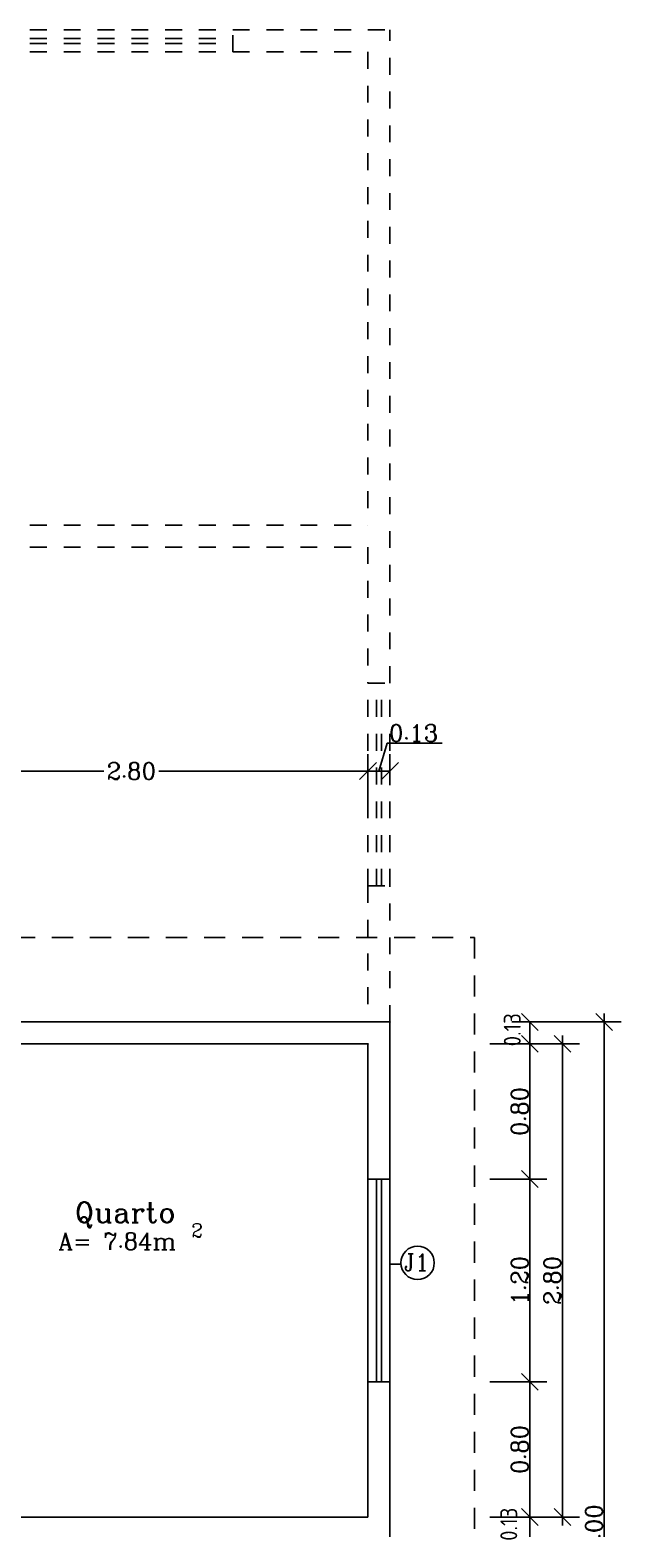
# Model space of a CAD drawing. Extents: x 98 to 558, y -86 to 6.
# Drawn here: x 166.15 to 169.65, y -3.26 to 5.61 of the extents above; entities that cross this region are included whole.
import ezdxf

# ---------------------------------------------------------------- set-up
doc = ezdxf.new("R2010")
doc.units = 0
doc.header["$LTSCALE"] = 5
doc.linetypes.add('DASHED2', pattern=[0.375, 0.25, -0.125])
doc.layers.get('0').update_dxf_attribs({"linetype": 'CONTINUOUS'})
doc.layers.get('DEFPOINTS').update_dxf_attribs({"linetype": 'CONTINUOUS'})
for name, color, linetype in [('AMPLIAÇÀO', 30, 'CONTINUOUS'), ('COTA', 244, 'CONTINUOUS'), ('COTAS', 244, 'CONTINUOUS'), ('JANELA', 1, 'CONTINUOUS'), ('PAREDE', 7, 'CONTINUOUS'), ('PISO', 30, 'CONTINUOUS'), ('PROJTELHA', 30, 'CONTINUOUS'), ('TEXTO', 1, 'CONTINUOUS')]:
    doc.layers.add(name, color=color, linetype=linetype)
doc.styles.add('ROMANC', font='ROMANC.SHX')
doc.styles.get("Standard").update_dxf_attribs({"font": 'ISOCP'})
doc.dimstyles.get("Standard").update_dxf_attribs({"dimtxt": 0.1, "dimasz": 0.1, "dimexe": 0.1, "dimexo": 1.4, "dimgap": 0.01, "dimtad": 0, "dimzin": 0, "dimtxsty": 'ROMANC', "dimblk1": 'OBLIQUE', "dimblk2": 'OBLIQUE', "dimsah": 1, "dimcen": 0.09, "dimdle": 0.05, "dimclrd": 30, "dimclre": 30, "dimclrt": 244, "dimazin": 3, "dimtfac": 1, "dimtofl": 0, "dimtmove": 0, "dimatfit": 3, "dimtolj": 1, "dimtzin": 0})

# ---------------------------------------------------------------- blocks, each defined once
blk = doc.blocks.new('_OBLIQUE')
at = {"color": 0, "linetype": 'BYBLOCK'}
blk.add_line((-0.5, -0.5), (0.5, 0.5), dxfattribs=at)
blk = doc.blocks.new('*D111')
at = {"color": 30, "linetype": 'BYBLOCK'}
for p, q in [((169.0058, -0.2613), (169.6523, -0.2613)), ((169.5523, -0.2113), (169.5523, -6.3113)), ((169.0058, -6.2613), (169.6523, -6.2613))]:
    blk.add_line(p, q, dxfattribs=at)
at = {"layer": 'DEFPOINTS', "color": 0, "linetype": 'BYBLOCK'}
for p in [(167.6058, -0.2613), (167.6058, -6.2613), (169.5523, -6.2613)]:
    blk.add_point(p, dxfattribs=at)
at = {"color": 30, "linetype": 'BYBLOCK', "xscale": 0.1, "yscale": 0.1, "zscale": 0.1}
for p, rotation in [((169.5523, -0.2613), 90), ((169.5523, -6.2613), 270)]:
    blk.add_blockref('_OBLIQUE', p, dxfattribs=dict(at, rotation=rotation))
at = {"color": 244, "linetype": 'BYBLOCK', "insert": (169.4923, -3.2613), "char_height": 0.1, "attachment_point": 5, "rotation": 90, "style": 'ROMANC'}
blk.add_mtext('\\A1;6.00', dxfattribs=at)
blk = doc.blocks.new('*D110')
at = {"color": 30, "linetype": 'BYBLOCK'}
for p, q in [((169.3056, -3.2413), (169.3056, -0.3413)), ((168.8758, -0.3913), (169.4056, -0.3913)), ((168.8758, -3.1913), (169.4056, -3.1913))]:
    blk.add_line(p, q, dxfattribs=at)
at = {"layer": 'DEFPOINTS', "color": 0, "linetype": 'BYBLOCK'}
for p in [(167.4758, -0.3913), (169.3056, -0.3913), (167.4758, -3.1913)]:
    blk.add_point(p, dxfattribs=at)
at = {"color": 30, "linetype": 'BYBLOCK', "xscale": 0.1, "yscale": 0.1, "zscale": 0.1}
for p, rotation in [((169.3056, -0.3913), 90), ((169.3056, -3.1913), 270)]:
    blk.add_blockref('_OBLIQUE', p, dxfattribs=dict(at, rotation=rotation))
at = {"color": 244, "linetype": 'BYBLOCK', "insert": (169.2456, -1.7913), "char_height": 0.1, "attachment_point": 5, "rotation": 90, "style": 'ROMANC'}
blk.add_mtext('\\A1;2.80', dxfattribs=at)
blk = doc.blocks.new('*D107')
at = {"color": 30, "linetype": 'BYBLOCK'}
for p, q in [((169.1127, -2.4413), (169.1127, -1.1413)), ((168.8758, -1.1913), (169.2127, -1.1913))]:
    blk.add_line(p, q, dxfattribs=at)
at = {"layer": 'DEFPOINTS', "color": 0, "linetype": 'BYBLOCK'}
for p in [(167.4758, -1.1913), (169.1127, -1.1913), (167.4758, -2.3913)]:
    blk.add_point(p, dxfattribs=at)
at = {"color": 30, "linetype": 'BYBLOCK', "xscale": 0.1, "yscale": 0.1, "zscale": 0.1}
for p, rotation in [((169.1127, -1.1913), 90), ((169.1127, -2.3913), 270)]:
    blk.add_blockref('_OBLIQUE', p, dxfattribs=dict(at, rotation=rotation))
at = {"color": 244, "linetype": 'BYBLOCK', "insert": (169.0527, -1.7913), "char_height": 0.1, "attachment_point": 5, "rotation": 90, "style": 'ROMANC'}
blk.add_mtext('\\A1;1.20', dxfattribs=at)
blk = doc.blocks.new('*D106')
at = {"color": 30, "linetype": 'BYBLOCK'}
for p, q in [((168.8758, -2.3913), (169.2127, -2.3913)), ((169.1127, -3.2413), (169.1127, -2.3413))]:
    blk.add_line(p, q, dxfattribs=at)
at = {"layer": 'DEFPOINTS', "color": 0, "linetype": 'BYBLOCK'}
for p in [(167.4758, -2.3913), (169.1127, -2.3913), (167.4758, -3.1913)]:
    blk.add_point(p, dxfattribs=at)
at = {"color": 30, "linetype": 'BYBLOCK', "xscale": 0.1, "yscale": 0.1, "zscale": 0.1}
for p, rotation in [((169.1127, -2.3913), 90), ((169.1127, -3.1913), 270)]:
    blk.add_blockref('_OBLIQUE', p, dxfattribs=dict(at, rotation=rotation))
at = {"color": 244, "linetype": 'BYBLOCK', "insert": (169.0527, -2.7913), "char_height": 0.1, "attachment_point": 5, "rotation": 90, "style": 'ROMANC'}
blk.add_mtext('\\A1;0.80', dxfattribs=at)
blk = doc.blocks.new('*D127')
at = {"color": 30, "linetype": 'BYBLOCK'}
for p, q in [((168.1545, 1.2976), (168.1545, 1.323)), ((165.3045, 1.223), (166.5921, 1.223)), ((168.2045, 1.223), (166.9169, 1.223))]:
    blk.add_line(p, q, dxfattribs=at)
at = {"layer": 'DEFPOINTS', "color": 0, "linetype": 'BYBLOCK'}
for p in [(168.1545, 1.223), (165.3545, -0.1024), (168.1545, -0.1024)]:
    blk.add_point(p, dxfattribs=at)
at = {"color": 30, "linetype": 'BYBLOCK', "xscale": 0.1, "yscale": 0.1, "zscale": 0.1, "rotation": 180}
blk.add_blockref('_OBLIQUE', (165.3545, 1.223), dxfattribs=at)
at = {"color": 30, "linetype": 'BYBLOCK', "xscale": 0.1, "yscale": 0.1, "zscale": 0.1}
blk.add_blockref('_OBLIQUE', (168.1545, 1.223), dxfattribs=at)
at = {"color": 244, "linetype": 'BYBLOCK', "insert": (166.7545, 1.223), "char_height": 0.1, "attachment_point": 5, "style": 'ROMANC'}
blk.add_mtext('\\A1;2.80', dxfattribs=at)
blk = doc.blocks.new('*D116')
at = {"color": 30, "linetype": 'BYBLOCK'}
for p, q in [((168.2195, 1.223), (168.269, 1.388)), ((168.269, 1.388), (168.5937, 1.388)), ((168.1545, 1.0087), (168.1545, 1.323)), ((168.2845, 1.1387), (168.2845, 1.323)), ((168.1045, 1.223), (168.2845, 1.223))]:
    blk.add_line(p, q, dxfattribs=at)
at = {"layer": 'DEFPOINTS', "color": 0, "linetype": 'BYBLOCK'}
for p in [(168.2845, 1.223), (168.2845, -0.2613), (168.1545, -0.3913)]:
    blk.add_point(p, dxfattribs=at)
at = {"color": 30, "linetype": 'BYBLOCK', "xscale": 0.1, "yscale": 0.1, "zscale": 0.1, "rotation": 180}
blk.add_blockref('_OBLIQUE', (168.1545, 1.223), dxfattribs=at)
at = {"color": 30, "linetype": 'BYBLOCK', "xscale": 0.1, "yscale": 0.1, "zscale": 0.1}
blk.add_blockref('_OBLIQUE', (168.2845, 1.223), dxfattribs=at)
at = {"color": 244, "linetype": 'BYBLOCK', "insert": (168.279, 1.448), "char_height": 0.1, "attachment_point": 4, "style": 'ROMANC'}
blk.add_mtext('\\A1;0.13', dxfattribs=at)
blk = doc.blocks.new('*D108')
at = {"color": 30, "linetype": 'BYBLOCK'}
for p, q in [((169.1127, -1.2413), (169.1127, -0.3413)), ((168.8758, -0.3913), (169.2127, -0.3913))]:
    blk.add_line(p, q, dxfattribs=at)
at = {"layer": 'DEFPOINTS', "color": 0, "linetype": 'BYBLOCK'}
for p in [(167.4758, -0.3913), (169.1127, -0.3913), (167.4758, -1.1913)]:
    blk.add_point(p, dxfattribs=at)
at = {"color": 30, "linetype": 'BYBLOCK', "xscale": 0.1, "yscale": 0.1, "zscale": 0.1}
for p, rotation in [((169.1127, -0.3913), 90), ((169.1127, -1.1913), 270)]:
    blk.add_blockref('_OBLIQUE', p, dxfattribs=dict(at, rotation=rotation))
at = {"color": 244, "linetype": 'BYBLOCK', "insert": (169.0527, -0.7913), "char_height": 0.1, "attachment_point": 5, "rotation": 90, "style": 'ROMANC'}
blk.add_mtext('\\A1;0.80', dxfattribs=at)

msp = doc.modelspace()

# ---------------------------------------------------------------- linework, layer by layer
at = {"color": 30, "linetype": 'BYBLOCK'}
for p, q in [((169.0058, -0.2613), (169.2127, -0.2613)), ((169.1127, -0.4413), (169.1127, -0.2613)), ((168.8758, -3.1913), (169.2127, -3.1913)), ((169.1127, -3.3713), (169.1127, -3.1913))]:
    msp.add_line(p, q, dxfattribs=at)
at = {"layer": 'AMPLIAÇÀO', "color": 30, "linetype": 'DASHED2', "ltscale": 0.05}
for p, q in [((166.1545, 5.6087), (167.3545, 5.6087)), ((167.3545, 5.6087), (168.2845, 5.6087)), ((167.3545, 5.4787), (167.3545, 5.6087)), ((168.2845, 0.5437), (168.2845, 5.6087)), ((166.1545, 5.5587), (167.3545, 5.5587)), ((166.1545, 5.5287), (167.3545, 5.5287)), ((165.3545, 5.4787), (166.1545, 5.4787)), ((166.1545, 5.4787), (167.3545, 5.4787)), ((167.3545, 5.4787), (168.1545, 5.4787)), ((168.1545, 5.4787), (168.1545, 2.6787)), ((165.3545, 2.6787), (168.1545, 2.6787)), ((165.3545, 2.5487), (168.1545, 2.5487)), ((168.1545, 2.5487), (168.1545, 1.7437)), ((168.1545, 1.7437), (168.2845, 1.7437)), ((168.1545, 0.5437), (168.1545, 1.7437)), ((168.2045, 0.5437), (168.2045, 1.7437)), ((168.2345, 0.5437), (168.2345, 1.7437)), ((168.1545, 0.5437), (168.2845, 0.5437)), ((168.1545, 0.5437), (168.1545, -0.2613)), ((168.2845, -0.2613), (168.2845, 0.5437))]:
    msp.add_line(p, q, dxfattribs=at)
msp.add_point((168.2845, -0.2613), dxfattribs=at)
at = {"layer": 'AMPLIAÇÀO', "color": 30, "linetype": 'DASHED2', "ltscale": 0.1}
msp.add_point((168.1545, -0.3913), dxfattribs=at)
at = {"layer": 'DEFPOINTS', "color": 0, "linetype": 'BYBLOCK'}
for p in [(169.1127, -0.2613), (168.1545, -3.1913), (169.1127, -3.1913)]:
    msp.add_point(p, dxfattribs=at)
at = {"layer": 'JANELA', "color": 1, "linetype": 'CONTINUOUS'}
for p, q in [((168.1545, -1.1913), (168.1545, -2.3913)), ((168.2845, -1.1913), (168.2845, -2.3913))]:
    msp.add_line(p, q, dxfattribs=at)
at = {"layer": 'JANELA', "color": 5, "linetype": 'CONTINUOUS'}
for p, q in [((168.2045, -1.1913), (168.2045, -2.3913)), ((168.2345, -1.1913), (168.2345, -2.3913))]:
    msp.add_line(p, q, dxfattribs=at)
at = {"layer": 'PAREDE', "color": 7, "linetype": 'CONTINUOUS'}
for p, q in [((165.1545, -0.2613), (168.2845, -0.2613)), ((168.2845, -0.2613), (168.2845, -1.1913)), ((165.3545, -0.3913), (168.1545, -0.3913)), ((168.1545, -0.3913), (168.1545, -1.1913)), ((168.1545, -1.1913), (168.2845, -1.1913)), ((168.1545, -2.3913), (168.1545, -3.1913)), ((168.1545, -2.3913), (168.2845, -2.3913)), ((168.2845, -2.3913), (168.2845, -6.2613)), ((165.3545, -3.1913), (168.1545, -3.1913))]:
    msp.add_line(p, q, dxfattribs=at)
at = {"layer": 'PISO', "color": 30, "linetype": 'CONTINUOUS'}
msp.add_line((168.3518, -1.6949), (168.289, -1.6949), dxfattribs=at)
msp.add_circle((168.4484, -1.687), 0.0989, dxfattribs=at)
at = {"layer": 'PROJTELHA', "color": 30, "linetype": 'DASHED2', "ltscale": 0.1}
for p, q in [((161.7845, 0.2387), (168.7845, 0.2387)), ((168.7845, 0.2387), (168.7845, -6.7613))]:
    msp.add_line(p, q, dxfattribs=at)

# ---------------------------------------------------------------- block references
at = {"color": 30, "linetype": 'BYBLOCK', "xscale": 0.1, "yscale": 0.1, "zscale": 0.1}
for p, rotation in [((169.1127, -0.2613), 90), ((169.1127, -0.3913), 270), ((169.1127, -3.1913), 90)]:
    msp.add_blockref('_OBLIQUE', p, dxfattribs=dict(at, rotation=rotation))

# ---------------------------------------------------------------- texts
at = {"color": 244, "linetype": 'BYBLOCK', "char_height": 0.1, "attachment_point": 4, "rotation": 90}
for insert in [(169.0086, -0.4056), (168.9881, -3.3321)]:
    msp.add_mtext('\\A1;0.13', dxfattribs=dict(at, insert=insert))
at = {"layer": 'TEXTO', "color": 1, "ltscale": 0.3, "style": 'ROMANC'}
for s, height, p in [('Quarto', 0.12, (166.42, -1.4485)), ('2', 0.08, (167.1094, -1.5349)), ('A= 7.84m', 0.1, (166.3225, -1.6095)), ('J1', 0.1, (168.3673, -1.7346))]:
    msp.add_text(s, height=height, dxfattribs=at).set_placement(p)

# ---------------------------------------------------------------- dimensions: what is measured, and where the dimension line sits
at = {"layer": 'AMPLIAÇÀO', "color": 30, "linetype": 'CONTINUOUS', "ltscale": 0.05}
dim = msp.add_linear_dim(base=(169.5523, -6.2613), p1=(167.6058, -0.2613), p2=(167.6058, -6.2613), angle=90, dimstyle='STANDARD', override={"dimasz": 0.1, "dimexe": 0.1, "dimexo": 1.4, "dimtad": 1, "dimdle": 0.05}, dxfattribs=at)
dim.commit()
dim.dimension.update_dxf_attribs({"geometry": '*D111', "text_midpoint": (169.4923, -3.2613)})
at = {"layer": 'AMPLIAÇÀO', "color": 30, "linetype": 'DASHED2', "ltscale": 0.1}
dim = msp.add_linear_dim(base=(169.3056, -0.3913), p1=(167.4758, -3.1913), p2=(167.4758, -0.3913), angle=90, dimstyle='STANDARD', override={"dimasz": 0.1, "dimexe": 0.1, "dimexo": 1.4, "dimtad": 1, "dimdle": 0.05}, dxfattribs=at)
dim.commit()
dim.dimension.update_dxf_attribs({"geometry": '*D110', "text_midpoint": (169.2456, -1.7913)})
at = {"layer": 'COTA', "linetype": 'CONTINUOUS'}
dim = msp.add_linear_dim(base=(168.1545, 1.223), p1=(165.3545, -0.1024), p2=(168.1545, -0.1024), dimstyle='STANDARD', override={"dimse1": 1}, dxfattribs=at)
dim.commit()
dim.dimension.update_dxf_attribs({"geometry": '*D127', "text_midpoint": (166.7545, 1.223)})
at = {"layer": 'COTAS', "color": 244, "linetype": 'CONTINUOUS'}
dim = msp.add_linear_dim(base=(168.2845, 1.223), p1=(168.1545, -0.3913), p2=(168.2845, -0.2613), dimstyle='STANDARD', override={"dimasz": 0.1, "dimexe": 0.1, "dimexo": 1.4, "dimtad": 1, "dimdle": 0.05}, dxfattribs=at)
dim.commit()
dim.dimension.update_dxf_attribs({"geometry": '*D116', "text_midpoint": (168.279, 1.448)})
for base, p1, p2, picture, middle in [((169.1127, -0.3913), (167.4758, -1.1913), (167.4758, -0.3913), '*D108', (169.0527, -0.7913)), ((169.1127, -1.1913), (167.4758, -2.3913), (167.4758, -1.1913), '*D107', (169.0527, -1.7913)), ((169.1127, -2.3913), (167.4758, -3.1913), (167.4758, -2.3913), '*D106', (169.0527, -2.7913))]:
    dim = msp.add_linear_dim(base=base, p1=p1, p2=p2, angle=90, dimstyle='STANDARD', override={"dimasz": 0.1, "dimexe": 0.1, "dimexo": 1.4, "dimtad": 1, "dimdle": 0.05, "dimse1": 1}, dxfattribs=at)
    dim.commit()
    dim.dimension.update_dxf_attribs({"geometry": picture, "text_midpoint": middle})

doc.saveas('drawing.dxf')
